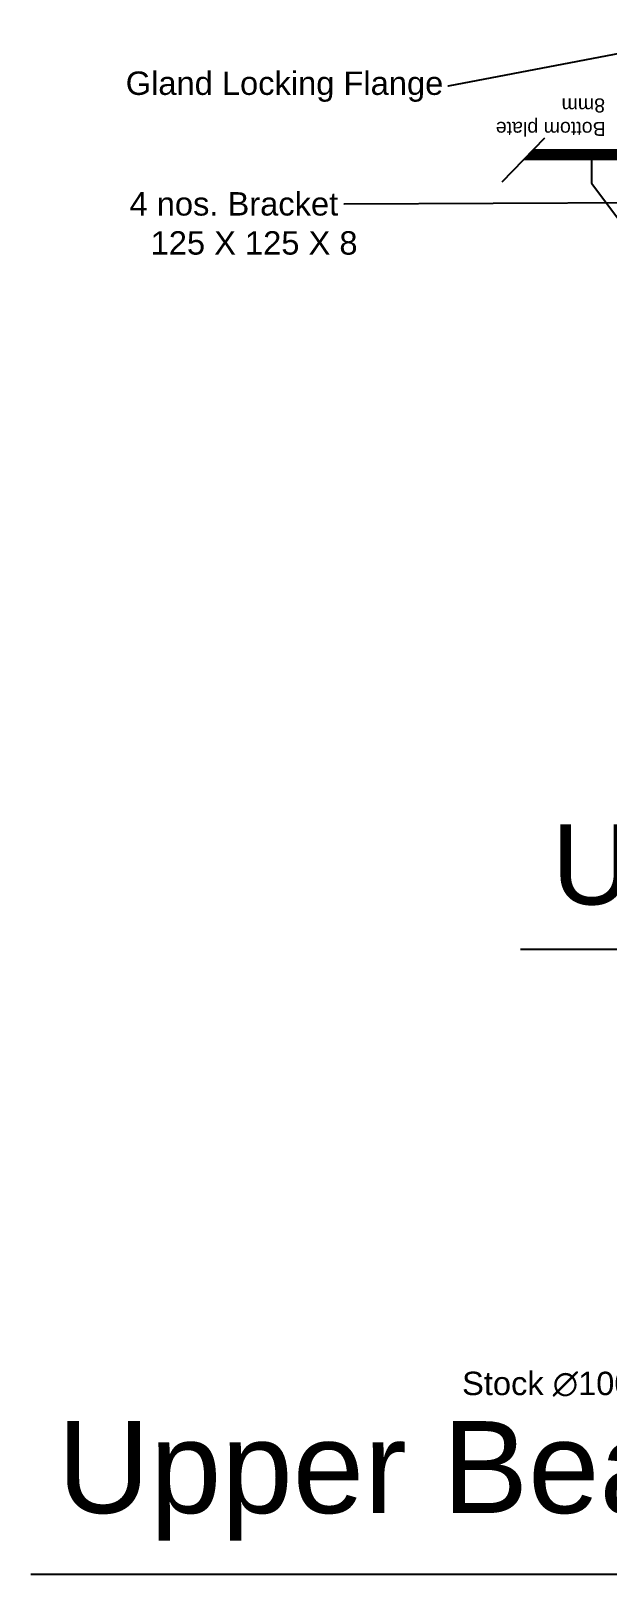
# Model space of a CAD drawing. Header units: millimetres. Extents: x 14 to 1468, y 8 to 2180.
# Drawn here: x 14 to 507, y 8 to 1328 of the extents above; entities that cross this region are included whole.
import ezdxf

# ---------------------------------------------------------------- set-up
doc = ezdxf.new("R2010")
doc.units = ezdxf.units.MM
doc.header["$MEASUREMENT"] = 0
doc.styles.get("Standard").update_dxf_attribs({"font": 'arial.ttf'})
doc.dimstyles.get("Standard").update_dxf_attribs({"dimtxt": 0.18, "dimasz": 0.18, "dimexe": 0.18, "dimexo": 0.0625, "dimgap": 0.09, "dimtad": 0, "dimtih": 1, "dimtoh": 1, "dimdec": 4, "dimzin": 0, "dimdsep": 46, "dimtxsty": 'Standard', "dimcen": 0.09, "dimadec": 0, "dimazin": 0, "dimtfac": 1, "dimtdec": 4, "dimtofl": 0, "dimtmove": 0, "dimatfit": 3, "dimfxl": 1, "dimtolj": 1, "dimtzin": 0, "dimarcsym": 0})

# ---------------------------------------------------------------- blocks, each defined once
blk = doc.blocks.new('*D49')
at = {"color": 0, "lineweight": -2, "transparency": 16777216}
for p, q in [((733.7, 329.9), (733.9, 329.9)), ((733.8, 329.8), (733.8, 330)), ((597.8, 170.9), (701.2, 291.7)), ((597.6, 170.9), (597.8, 170.9))]:
    blk.add_line(p, q, dxfattribs=at)
at = {"color": 0, "transparency": 16777216}
blk.add_solid([(701.2, 291.8), (701.2, 291.7), (701.3, 291.9)], dxfattribs=at)
at = {"layer": 'Defpoints', "color": 0, "transparency": 16777216}
for p in [(766.3, 367.8), (701.3, 291.9)]:
    blk.add_point(p, dxfattribs=at)
at = {"color": 0, "transparency": 16777216, "insert": (490.8, 170.9), "char_height": 0.18, "attachment_point": 5}
blk.add_mtext('\\A1;{\\H111.11111x;Stock ∅100.0000}', dxfattribs=at)

msp = doc.modelspace()

# ---------------------------------------------------------------- hatches: boundary and pattern name
at = {"linetype": 'Continuous'}
h = msp.add_hatch(dxfattribs=at)
h.set_pattern_fill('STEEL', color=256, scale=24, angle=71)
h.set_pattern_definition([(116, (-1900.3093, 2085.3445), (-2.2469851, -1.0959279), []), (116, (-1901.4912, 2085.7515), (-2.2469851, -1.0959279), [])])
h.paths.add_polyline_path([(848.80732, 1218.3177), (973.80732, 1218.3177), (973.80732, 1226.3177), (848.80732, 1226.3177)])
h.paths.add_polyline_path([(973.80732, 1218.3177), (1031.87806, 1218.3177), (1024.09295, 1226.3177), (973.80732, 1226.3177)])
h.paths.add_polyline_path([(493.80732, 1218.3177), (618.80732, 1218.3177), (618.80732, 1226.3177), (493.80732, 1226.3177)])
h.paths.add_polyline_path([(435.73659, 1218.3177), (493.80732, 1218.3177), (493.80732, 1226.3177), (443.5217, 1226.3177)])

# ---------------------------------------------------------------- linework, layer by layer
at = {"linetype": 'ByBlock', "lineweight": -2}
for p, q in [((618.63053, 1328.27486), (371.07459, 1280.91382)), ((618.63053, 1328.27486), (371.07459, 1280.91382)), ((371.07459, 1280.91382), (370.71459, 1280.91382)), ((282.06819, 1180.16737), (281.70819, 1180.16737)), ((556.78349, 1181.28026), (282.06819, 1180.16737))]:
    msp.add_line(p, q, dxfattribs=at)
at = {"linetype": 'Continuous'}
for p, q in [((417.20954, 1199.27927), (453.78991, 1236.86933)), ((618.80732, 1218.3177), (435.73659, 1218.3177)), ((658.80222, 1226.3177), (443.5217, 1226.3177)), ((493.80732, 1218.3177), (493.80732, 1198.02227)), ((493.80732, 1198.02227), (568.80732, 1098.02227))]:
    msp.add_line(p, q, dxfattribs=at)
for p, q in [((1094.63718, 542.62278), (432.97608, 542.62278)), ((13.86853, 8.4522), (1468.48, 8.4522))]:
    msp.add_line(p, q)

# ---------------------------------------------------------------- texts
for s, height, p in [('Gland Locking Flange', 20, (95.05975, 1273.51273)), ('4 nos. Bracket', 20, (98.31802, 1170.3379)), ('125 X 125 X 8', 20, (116.38077, 1136.92272)), (' Upper Bearing ', 68.676, (433.0605, 581.12525)), ('Upper Bearing (Bottom View)', 78.6370969, (36.49475, 60.67329))]:
    msp.add_text(s, height=height).set_placement(p)
for s, p in [('8mm', (505.28286, 1270.47299)), ('Bottom plate', (505.83129, 1250.42388))]:
    msp.add_text(s, height=12, rotation=180).set_placement(p)

# ---------------------------------------------------------------- dimensions: what is measured, and where the dimension line sits
dim = msp.add_diameter_dim_2p(p1=(766.32699, 367.84364), p2=(701.29507, 291.87753), text='{\\H111.11111x;Stock <>}', dimstyle='Standard')
dim.commit()
dim.dimension.update_dxf_attribs({"geometry": '*D49', "text_midpoint": (490.83513, 170.93767), "dimtype": 163})

doc.saveas('drawing.dxf')
